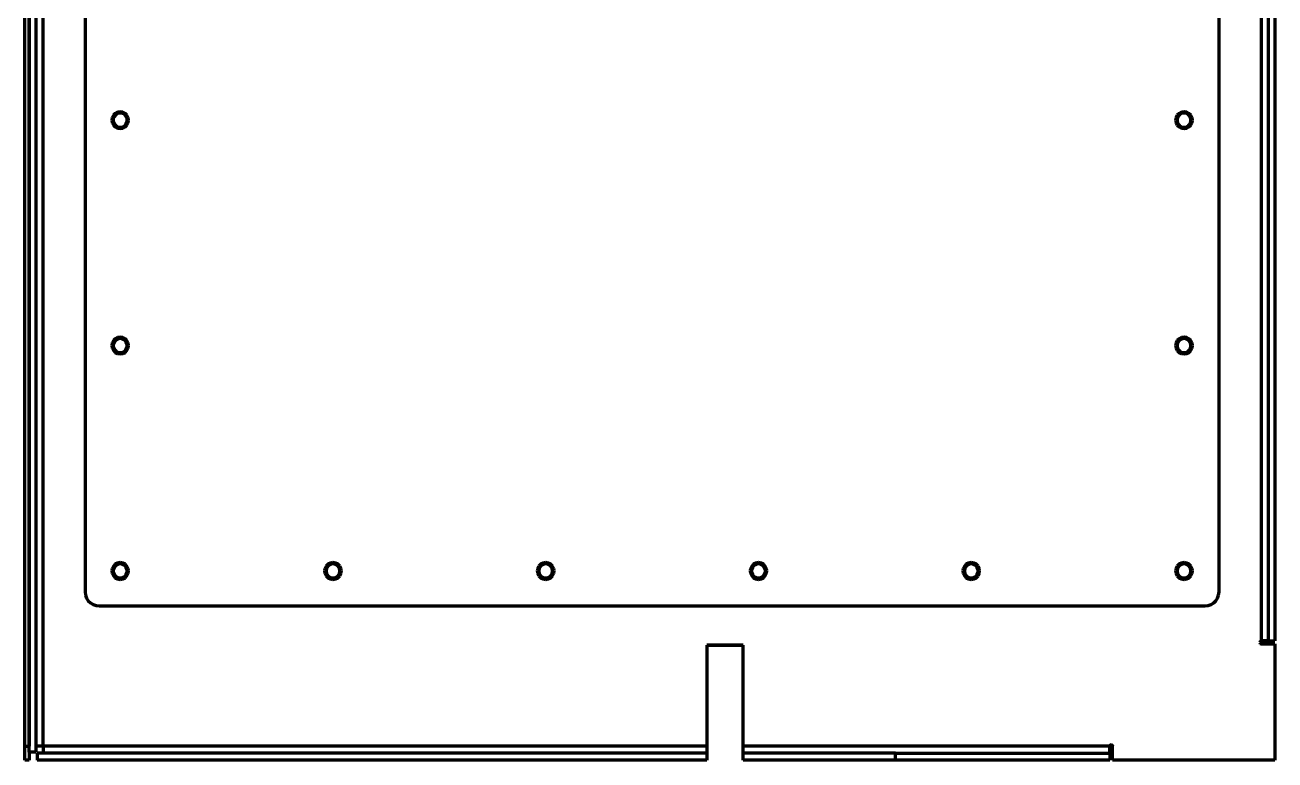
# Model space of a CAD drawing. Header units: millimetres. Extents: x 0 to 594, y 0 to 420.
# Drawn here: x 203 to 292.3, y 262.5 to 315 of the extents above; entities that cross this region are included whole.
import ezdxf

# ---------------------------------------------------------------- set-up
doc = ezdxf.new("R2010")
doc.units = ezdxf.units.MM

msp = doc.modelspace()

# ---------------------------------------------------------------- linework, layer by layer
at = {"color": 1, "lineweight": 70}
for p, q in [((291.3, 397.48), (291.3, 271.002)), ((291.8, 398.15), (291.8, 271.002)), ((292.3, 398.15), (292.3, 271.002)), ((203.3, 263.073), (203.3, 360.114)), ((203.8, 263.073), (203.8, 360.114)), ((203, 263.502), (203, 359.507)), ((203.3, 359.507), (203.3, 263.502)), ((204.3, 263.502), (204.3, 359.845)), ((207.3, 358.002), (207.3, 274.502)), ((288.3, 274.502), (288.3, 358.002)), ((209.229, 308.388), (209.2, 308.202)), ((209.2, 308.202), (209.229, 308.017)), ((209.315, 308.555), (209.229, 308.388)), ((209.367, 308.452), (209.308, 308.289)), ((209.308, 308.289), (209.308, 308.116)), ((209.308, 308.116), (209.367, 307.952)), ((209.447, 308.688), (209.315, 308.555)), ((209.479, 308.585), (209.367, 308.452)), ((209.615, 308.773), (209.447, 308.688)), ((209.629, 308.672), (209.479, 308.585)), ((209.8, 308.802), (209.615, 308.773)), ((209.8, 308.702), (209.629, 308.672)), ((209.985, 308.773), (209.8, 308.802)), ((209.971, 308.672), (209.8, 308.702)), ((210.121, 308.585), (209.971, 308.672)), ((210.153, 308.688), (209.985, 308.773)), ((210.233, 308.452), (210.121, 308.585)), ((210.285, 308.555), (210.153, 308.688)), ((210.292, 308.289), (210.233, 308.452)), ((210.233, 307.952), (210.292, 308.116)), ((210.371, 308.388), (210.285, 308.555)), ((210.292, 308.116), (210.292, 308.289)), ((210.4, 308.202), (210.371, 308.388)), ((210.371, 308.017), (210.4, 308.202)), ((285.229, 308.388), (285.2, 308.202)), ((285.2, 308.202), (285.229, 308.017)), ((285.315, 308.555), (285.229, 308.388)), ((285.367, 308.452), (285.308, 308.289)), ((285.308, 308.289), (285.308, 308.116)), ((285.308, 308.116), (285.367, 307.952)), ((285.447, 308.688), (285.315, 308.555)), ((285.479, 308.585), (285.367, 308.452)), ((285.615, 308.773), (285.447, 308.688)), ((285.629, 308.672), (285.479, 308.585)), ((285.8, 308.802), (285.615, 308.773)), ((285.8, 308.702), (285.629, 308.672)), ((285.985, 308.773), (285.8, 308.802)), ((285.971, 308.672), (285.8, 308.702)), ((286.121, 308.585), (285.971, 308.672)), ((286.153, 308.688), (285.985, 308.773)), ((286.233, 308.452), (286.121, 308.585)), ((286.285, 308.555), (286.153, 308.688)), ((286.292, 308.289), (286.233, 308.452)), ((286.233, 307.952), (286.292, 308.116)), ((286.371, 308.388), (286.285, 308.555)), ((286.292, 308.116), (286.292, 308.289)), ((286.4, 308.202), (286.371, 308.388)), ((286.371, 308.017), (286.4, 308.202)), ((209.229, 308.017), (209.315, 307.85)), ((209.315, 307.85), (209.447, 307.717)), ((209.367, 307.952), (209.479, 307.819)), ((209.447, 307.717), (209.615, 307.632)), ((209.479, 307.819), (209.629, 307.733)), ((209.615, 307.632), (209.8, 307.602)), ((209.629, 307.733), (209.8, 307.702)), ((209.8, 307.702), (209.971, 307.733)), ((209.8, 307.602), (209.985, 307.632)), ((209.971, 307.733), (210.121, 307.819)), ((209.985, 307.632), (210.153, 307.717)), ((210.121, 307.819), (210.233, 307.952)), ((210.153, 307.717), (210.285, 307.85)), ((210.285, 307.85), (210.371, 308.017)), ((285.229, 308.017), (285.315, 307.85)), ((285.315, 307.85), (285.447, 307.717)), ((285.367, 307.952), (285.479, 307.819)), ((285.447, 307.717), (285.615, 307.632)), ((285.479, 307.819), (285.629, 307.733)), ((285.615, 307.632), (285.8, 307.602)), ((285.629, 307.733), (285.8, 307.702)), ((285.8, 307.702), (285.971, 307.733)), ((285.8, 307.602), (285.985, 307.632)), ((285.971, 307.733), (286.121, 307.819)), ((285.985, 307.632), (286.153, 307.717)), ((286.121, 307.819), (286.233, 307.952)), ((286.153, 307.717), (286.285, 307.85)), ((286.285, 307.85), (286.371, 308.017)), ((209.229, 292.288), (209.2, 292.102)), ((209.2, 292.102), (209.229, 291.917)), ((209.315, 292.455), (209.229, 292.288)), ((209.367, 292.352), (209.308, 292.189)), ((209.308, 292.189), (209.308, 292.016)), ((209.308, 292.016), (209.367, 291.852)), ((209.447, 292.588), (209.315, 292.455)), ((209.479, 292.485), (209.367, 292.352)), ((209.615, 292.673), (209.447, 292.588)), ((209.629, 292.572), (209.479, 292.485)), ((209.8, 292.702), (209.615, 292.673)), ((209.8, 292.602), (209.629, 292.572)), ((209.985, 292.673), (209.8, 292.702)), ((209.971, 292.572), (209.8, 292.602)), ((210.121, 292.485), (209.971, 292.572)), ((210.153, 292.588), (209.985, 292.673)), ((210.233, 292.352), (210.121, 292.485)), ((210.285, 292.455), (210.153, 292.588)), ((210.292, 292.189), (210.233, 292.352)), ((210.233, 291.852), (210.292, 292.016)), ((210.371, 292.288), (210.285, 292.455)), ((210.292, 292.016), (210.292, 292.189)), ((210.4, 292.102), (210.371, 292.288)), ((210.371, 291.917), (210.4, 292.102)), ((285.229, 292.288), (285.2, 292.102)), ((285.2, 292.102), (285.229, 291.917)), ((285.315, 292.455), (285.229, 292.288)), ((285.367, 292.352), (285.308, 292.189)), ((285.308, 292.189), (285.308, 292.016)), ((285.308, 292.016), (285.367, 291.852)), ((285.447, 292.588), (285.315, 292.455)), ((285.479, 292.485), (285.367, 292.352)), ((285.615, 292.673), (285.447, 292.588)), ((285.629, 292.572), (285.479, 292.485)), ((285.8, 292.702), (285.615, 292.673)), ((285.8, 292.602), (285.629, 292.572)), ((285.985, 292.673), (285.8, 292.702)), ((285.971, 292.572), (285.8, 292.602)), ((286.121, 292.485), (285.971, 292.572)), ((286.153, 292.588), (285.985, 292.673)), ((286.233, 292.352), (286.121, 292.485)), ((286.285, 292.455), (286.153, 292.588)), ((286.292, 292.189), (286.233, 292.352)), ((286.233, 291.852), (286.292, 292.016)), ((286.371, 292.288), (286.285, 292.455)), ((286.292, 292.016), (286.292, 292.189)), ((286.4, 292.102), (286.371, 292.288)), ((286.371, 291.917), (286.4, 292.102)), ((209.229, 291.917), (209.315, 291.75)), ((209.315, 291.75), (209.447, 291.617)), ((209.367, 291.852), (209.479, 291.719)), ((209.447, 291.617), (209.615, 291.532)), ((209.479, 291.719), (209.629, 291.633)), ((209.615, 291.532), (209.8, 291.502)), ((209.629, 291.633), (209.8, 291.602)), ((209.8, 291.602), (209.971, 291.633)), ((209.8, 291.502), (209.985, 291.532)), ((209.971, 291.633), (210.121, 291.719)), ((209.985, 291.532), (210.153, 291.617)), ((210.121, 291.719), (210.233, 291.852)), ((210.153, 291.617), (210.285, 291.75)), ((210.285, 291.75), (210.371, 291.917)), ((285.229, 291.917), (285.315, 291.75)), ((285.315, 291.75), (285.447, 291.617)), ((285.367, 291.852), (285.479, 291.719)), ((285.447, 291.617), (285.615, 291.532)), ((285.479, 291.719), (285.629, 291.633)), ((285.615, 291.532), (285.8, 291.502)), ((285.629, 291.633), (285.8, 291.602)), ((285.8, 291.602), (285.971, 291.633)), ((285.8, 291.502), (285.985, 291.532)), ((285.971, 291.633), (286.121, 291.719)), ((285.985, 291.532), (286.153, 291.617)), ((286.121, 291.719), (286.233, 291.852)), ((286.153, 291.617), (286.285, 291.75)), ((286.285, 291.75), (286.371, 291.917)), ((209.229, 276.188), (209.2, 276.002)), ((209.2, 276.002), (209.229, 275.817)), ((209.315, 276.355), (209.229, 276.188)), ((209.367, 276.252), (209.308, 276.089)), ((209.308, 276.089), (209.308, 275.916)), ((209.447, 276.488), (209.315, 276.355)), ((209.479, 276.385), (209.367, 276.252)), ((209.615, 276.573), (209.447, 276.488)), ((209.629, 276.472), (209.479, 276.385)), ((209.8, 276.602), (209.615, 276.573)), ((209.8, 276.502), (209.629, 276.472)), ((209.985, 276.573), (209.8, 276.602)), ((209.971, 276.472), (209.8, 276.502)), ((210.121, 276.385), (209.971, 276.472)), ((210.153, 276.488), (209.985, 276.573)), ((210.233, 276.252), (210.121, 276.385)), ((210.285, 276.355), (210.153, 276.488)), ((210.292, 276.089), (210.233, 276.252)), ((210.371, 276.188), (210.285, 276.355)), ((210.292, 275.916), (210.292, 276.089)), ((210.4, 276.002), (210.371, 276.188)), ((210.371, 275.817), (210.4, 276.002)), ((224.429, 276.188), (224.4, 276.002)), ((224.4, 276.002), (224.429, 275.817)), ((224.515, 276.355), (224.429, 276.188)), ((224.567, 276.252), (224.508, 276.089)), ((224.508, 276.089), (224.508, 275.916)), ((224.647, 276.488), (224.515, 276.355)), ((224.679, 276.385), (224.567, 276.252)), ((224.815, 276.573), (224.647, 276.488)), ((224.829, 276.472), (224.679, 276.385)), ((225, 276.602), (224.815, 276.573)), ((225, 276.502), (224.829, 276.472)), ((225.185, 276.573), (225, 276.602)), ((225.171, 276.472), (225, 276.502)), ((225.321, 276.385), (225.171, 276.472)), ((225.353, 276.488), (225.185, 276.573)), ((225.433, 276.252), (225.321, 276.385)), ((225.485, 276.355), (225.353, 276.488)), ((225.492, 276.089), (225.433, 276.252)), ((225.571, 276.188), (225.485, 276.355)), ((225.492, 275.916), (225.492, 276.089)), ((225.6, 276.002), (225.571, 276.188)), ((225.571, 275.817), (225.6, 276.002)), ((239.629, 276.188), (239.6, 276.002)), ((239.6, 276.002), (239.629, 275.817)), ((239.715, 276.355), (239.629, 276.188)), ((239.767, 276.252), (239.708, 276.089)), ((239.708, 276.089), (239.708, 275.916)), ((239.847, 276.488), (239.715, 276.355)), ((239.879, 276.385), (239.767, 276.252)), ((240.015, 276.573), (239.847, 276.488)), ((240.029, 276.472), (239.879, 276.385)), ((240.2, 276.602), (240.015, 276.573)), ((240.2, 276.502), (240.029, 276.472)), ((240.385, 276.573), (240.2, 276.602)), ((240.371, 276.472), (240.2, 276.502)), ((240.521, 276.385), (240.371, 276.472)), ((240.553, 276.488), (240.385, 276.573)), ((240.633, 276.252), (240.521, 276.385)), ((240.685, 276.355), (240.553, 276.488)), ((240.692, 276.089), (240.633, 276.252)), ((240.771, 276.188), (240.685, 276.355)), ((240.692, 275.916), (240.692, 276.089)), ((240.8, 276.002), (240.771, 276.188)), ((240.771, 275.817), (240.8, 276.002)), ((254.829, 276.188), (254.8, 276.002)), ((254.8, 276.002), (254.829, 275.817)), ((254.915, 276.355), (254.829, 276.188)), ((254.967, 276.252), (254.908, 276.089)), ((254.908, 276.089), (254.908, 275.916)), ((255.047, 276.488), (254.915, 276.355)), ((255.079, 276.385), (254.967, 276.252)), ((255.215, 276.573), (255.047, 276.488)), ((255.229, 276.472), (255.079, 276.385)), ((255.4, 276.602), (255.215, 276.573)), ((255.4, 276.502), (255.229, 276.472)), ((255.585, 276.573), (255.4, 276.602)), ((255.571, 276.472), (255.4, 276.502)), ((255.721, 276.385), (255.571, 276.472)), ((255.753, 276.488), (255.585, 276.573)), ((255.833, 276.252), (255.721, 276.385)), ((255.885, 276.355), (255.753, 276.488)), ((255.892, 276.089), (255.833, 276.252)), ((255.971, 276.188), (255.885, 276.355)), ((255.892, 275.916), (255.892, 276.089)), ((256, 276.002), (255.971, 276.188)), ((255.971, 275.817), (256, 276.002)), ((270.029, 276.188), (270, 276.002)), ((270, 276.002), (270.029, 275.817)), ((270.115, 276.355), (270.029, 276.188)), ((270.167, 276.252), (270.108, 276.089)), ((270.108, 276.089), (270.108, 275.916)), ((270.247, 276.488), (270.115, 276.355)), ((270.279, 276.385), (270.167, 276.252)), ((270.415, 276.573), (270.247, 276.488)), ((270.429, 276.472), (270.279, 276.385)), ((270.6, 276.602), (270.415, 276.573)), ((270.6, 276.502), (270.429, 276.472)), ((270.785, 276.573), (270.6, 276.602)), ((270.771, 276.472), (270.6, 276.502)), ((270.921, 276.385), (270.771, 276.472)), ((270.953, 276.488), (270.785, 276.573)), ((271.033, 276.252), (270.921, 276.385)), ((271.085, 276.355), (270.953, 276.488)), ((271.092, 276.089), (271.033, 276.252)), ((271.171, 276.188), (271.085, 276.355)), ((271.092, 275.916), (271.092, 276.089)), ((271.2, 276.002), (271.171, 276.188)), ((271.171, 275.817), (271.2, 276.002)), ((285.229, 276.188), (285.2, 276.002)), ((285.2, 276.002), (285.229, 275.817)), ((285.315, 276.355), (285.229, 276.188)), ((285.367, 276.252), (285.308, 276.089)), ((285.308, 276.089), (285.308, 275.916)), ((285.447, 276.488), (285.315, 276.355)), ((285.479, 276.385), (285.367, 276.252)), ((285.615, 276.573), (285.447, 276.488)), ((285.629, 276.472), (285.479, 276.385)), ((285.8, 276.602), (285.615, 276.573)), ((285.8, 276.502), (285.629, 276.472)), ((285.985, 276.573), (285.8, 276.602)), ((285.971, 276.472), (285.8, 276.502)), ((286.121, 276.385), (285.971, 276.472)), ((286.153, 276.488), (285.985, 276.573)), ((286.233, 276.252), (286.121, 276.385)), ((286.285, 276.355), (286.153, 276.488)), ((286.292, 276.089), (286.233, 276.252)), ((286.371, 276.188), (286.285, 276.355)), ((286.292, 275.916), (286.292, 276.089)), ((286.4, 276.002), (286.371, 276.188)), ((286.371, 275.817), (286.4, 276.002)), ((209.229, 275.817), (209.315, 275.65)), ((209.308, 275.916), (209.367, 275.752)), ((209.315, 275.65), (209.447, 275.517)), ((209.367, 275.752), (209.479, 275.619)), ((209.447, 275.517), (209.615, 275.432)), ((209.479, 275.619), (209.629, 275.533)), ((209.615, 275.432), (209.8, 275.402)), ((209.629, 275.533), (209.8, 275.502)), ((209.8, 275.502), (209.971, 275.533)), ((209.8, 275.402), (209.985, 275.432)), ((209.971, 275.533), (210.121, 275.619)), ((209.985, 275.432), (210.153, 275.517)), ((210.121, 275.619), (210.233, 275.752)), ((210.153, 275.517), (210.285, 275.65)), ((210.233, 275.752), (210.292, 275.916)), ((210.285, 275.65), (210.371, 275.817)), ((224.429, 275.817), (224.515, 275.65)), ((224.508, 275.916), (224.567, 275.752)), ((224.515, 275.65), (224.647, 275.517)), ((224.567, 275.752), (224.679, 275.619)), ((224.647, 275.517), (224.815, 275.432)), ((224.679, 275.619), (224.829, 275.533)), ((224.815, 275.432), (225, 275.402)), ((224.829, 275.533), (225, 275.502)), ((225, 275.502), (225.171, 275.533)), ((225, 275.402), (225.185, 275.432)), ((225.171, 275.533), (225.321, 275.619)), ((225.185, 275.432), (225.353, 275.517)), ((225.321, 275.619), (225.433, 275.752)), ((225.353, 275.517), (225.485, 275.65)), ((225.433, 275.752), (225.492, 275.916)), ((225.485, 275.65), (225.571, 275.817)), ((239.629, 275.817), (239.715, 275.65)), ((239.708, 275.916), (239.767, 275.752)), ((239.715, 275.65), (239.847, 275.517)), ((239.767, 275.752), (239.879, 275.619)), ((239.847, 275.517), (240.015, 275.432)), ((239.879, 275.619), (240.029, 275.533)), ((240.015, 275.432), (240.2, 275.402)), ((240.029, 275.533), (240.2, 275.502)), ((240.2, 275.502), (240.371, 275.533)), ((240.2, 275.402), (240.385, 275.432)), ((240.371, 275.533), (240.521, 275.619)), ((240.385, 275.432), (240.553, 275.517)), ((240.521, 275.619), (240.633, 275.752)), ((240.553, 275.517), (240.685, 275.65)), ((240.633, 275.752), (240.692, 275.916)), ((240.685, 275.65), (240.771, 275.817)), ((254.829, 275.817), (254.915, 275.65)), ((254.908, 275.916), (254.967, 275.752)), ((254.915, 275.65), (255.047, 275.517)), ((254.967, 275.752), (255.079, 275.619)), ((255.047, 275.517), (255.215, 275.432)), ((255.079, 275.619), (255.229, 275.533)), ((255.215, 275.432), (255.4, 275.402)), ((255.229, 275.533), (255.4, 275.502)), ((255.4, 275.502), (255.571, 275.533)), ((255.4, 275.402), (255.585, 275.432)), ((255.571, 275.533), (255.721, 275.619)), ((255.585, 275.432), (255.753, 275.517)), ((255.721, 275.619), (255.833, 275.752)), ((255.753, 275.517), (255.885, 275.65)), ((255.833, 275.752), (255.892, 275.916)), ((255.885, 275.65), (255.971, 275.817)), ((270.029, 275.817), (270.115, 275.65)), ((270.108, 275.916), (270.167, 275.752)), ((270.115, 275.65), (270.247, 275.517)), ((270.167, 275.752), (270.279, 275.619)), ((270.247, 275.517), (270.415, 275.432)), ((270.279, 275.619), (270.429, 275.533)), ((270.415, 275.432), (270.6, 275.402)), ((270.429, 275.533), (270.6, 275.502)), ((270.6, 275.502), (270.771, 275.533)), ((270.6, 275.402), (270.785, 275.432)), ((270.771, 275.533), (270.921, 275.619)), ((270.785, 275.432), (270.953, 275.517)), ((270.921, 275.619), (271.033, 275.752)), ((270.953, 275.517), (271.085, 275.65)), ((271.033, 275.752), (271.092, 275.916)), ((271.085, 275.65), (271.171, 275.817)), ((285.229, 275.817), (285.315, 275.65)), ((285.308, 275.916), (285.367, 275.752)), ((285.315, 275.65), (285.447, 275.517)), ((285.367, 275.752), (285.479, 275.619)), ((285.447, 275.517), (285.615, 275.432)), ((285.479, 275.619), (285.629, 275.533)), ((285.615, 275.432), (285.8, 275.402)), ((285.629, 275.533), (285.8, 275.502)), ((285.8, 275.502), (285.971, 275.533)), ((285.8, 275.402), (285.985, 275.432)), ((285.971, 275.533), (286.121, 275.619)), ((285.985, 275.432), (286.153, 275.517)), ((286.121, 275.619), (286.233, 275.752)), ((286.153, 275.517), (286.285, 275.65)), ((286.233, 275.752), (286.292, 275.916)), ((286.285, 275.65), (286.371, 275.817)), ((207.3, 274.502), (207.325, 274.28)), ((207.325, 274.28), (207.399, 274.069)), ((288.201, 274.069), (288.275, 274.28)), ((288.275, 274.28), (288.3, 274.502)), ((207.399, 274.069), (207.518, 273.879)), ((207.518, 273.879), (207.677, 273.721)), ((207.677, 273.721), (207.866, 273.601)), ((207.866, 273.601), (208.077, 273.527)), ((208.077, 273.527), (208.3, 273.502)), ((208.3, 273.502), (287.3, 273.502)), ((287.3, 273.502), (287.523, 273.527)), ((287.523, 273.527), (287.734, 273.601)), ((287.734, 273.601), (287.923, 273.721)), ((287.923, 273.721), (288.082, 273.879)), ((288.082, 273.879), (288.201, 274.069)), ((254.3, 270.702), (251.7, 270.702)), ((251.7, 270.702), (251.7, 263.502)), ((251.7, 270.702), (254.3, 270.702)), ((254.3, 263.502), (254.3, 270.702)), ((291.229, 270.973), (291.2, 270.902)), ((291.2, 270.902), (291.229, 270.832)), ((291.3, 271.002), (291.229, 270.973)), ((291.229, 270.832), (291.3, 270.802)), ((291.356, 271.002), (291.3, 271.002)), ((291.3, 270.802), (292.3, 270.802)), ((291.411, 271.002), (291.356, 271.002)), ((291.465, 271.002), (291.411, 271.002)), ((291.517, 271.002), (291.465, 271.002)), ((291.566, 271.002), (291.517, 271.002)), ((291.612, 271.002), (291.566, 271.002)), ((291.654, 271.002), (291.612, 271.002)), ((291.691, 271.002), (291.654, 271.002)), ((291.723, 271.002), (291.691, 271.002)), ((291.75, 271.002), (291.723, 271.002)), ((291.772, 271.002), (291.75, 271.002)), ((291.787, 271.002), (291.772, 271.002)), ((291.797, 271.002), (291.787, 271.002)), ((291.8, 271.002), (291.797, 271.002)), ((291.8, 271.002), (292.3, 271.002)), ((292.3, 270.802), (292.3, 262.502)), ((203, 263.39), (203, 263.502)), ((203, 263.502), (203.3, 263.502)), ((203.803, 263.502), (203.8, 263.502)), ((203.813, 263.502), (203.803, 263.502)), ((203.828, 263.502), (203.813, 263.502)), ((203.85, 263.502), (203.828, 263.502)), ((203.877, 263.502), (203.85, 263.502)), ((203.909, 263.502), (203.877, 263.502)), ((203.946, 263.502), (203.909, 263.502)), ((203.988, 263.502), (203.946, 263.502)), ((204.034, 263.502), (203.988, 263.502)), ((204.083, 263.502), (204.034, 263.502)), ((204.135, 263.502), (204.083, 263.502)), ((204.189, 263.502), (204.135, 263.502)), ((204.244, 263.502), (204.189, 263.502)), ((204.3, 263.502), (204.244, 263.502)), ((204.3, 263.502), (204.3, 263.446)), ((251.7, 263.502), (204.3, 263.502)), ((204.3, 263.446), (204.3, 263.391)), ((251.7, 263.502), (251.7, 263.446)), ((251.7, 263.446), (251.7, 263.391)), ((254.3, 263.446), (254.3, 263.502)), ((280.5, 263.502), (254.3, 263.502)), ((254.3, 263.391), (254.3, 263.446)), ((280.529, 263.573), (280.5, 263.502)), ((280.5, 263.502), (280.529, 263.573)), ((280.5, 263.446), (280.5, 263.502)), ((280.5, 263.391), (280.5, 263.446)), ((280.6, 263.602), (280.529, 263.573)), ((280.529, 263.573), (280.6, 263.602)), ((280.671, 263.573), (280.6, 263.602)), ((280.6, 263.602), (280.671, 263.573)), ((280.7, 263.502), (280.671, 263.573)), ((280.671, 263.573), (280.7, 263.502)), ((280.7, 262.502), (280.7, 263.502)), ((203, 263.28), (203, 263.39)), ((203, 263.172), (203, 263.28)), ((203, 263.069), (203, 263.172)), ((203, 262.97), (203, 263.069)), ((203, 262.879), (203, 262.97)), ((203, 262.795), (203, 262.879)), ((203, 262.721), (203, 262.795)), ((203, 262.656), (203, 262.721)), ((203, 262.601), (203, 262.656)), ((203, 262.559), (203, 262.601)), ((203, 262.527), (203, 262.559)), ((203.8, 263.073), (203.3, 263.073)), ((203.3, 263.073), (203.3, 263.002)), ((203.3, 263.002), (203.3, 262.934)), ((203.3, 262.934), (203.3, 262.87)), ((203.3, 262.87), (203.3, 262.809)), ((203.3, 262.809), (203.3, 262.754)), ((203.3, 262.754), (203.3, 262.703)), ((203.3, 262.703), (203.3, 262.657)), ((203.3, 262.657), (203.3, 262.617)), ((203.3, 262.617), (203.3, 262.582)), ((203.3, 262.582), (203.3, 262.554)), ((203.3, 262.554), (203.3, 262.531)), ((251.7, 263.002), (203.871, 263.002)), ((203.871, 263.002), (203.871, 262.502)), ((204.3, 263.391), (204.3, 263.337)), ((204.3, 263.337), (204.3, 263.285)), ((204.3, 263.285), (204.3, 263.236)), ((204.3, 263.236), (204.3, 263.191)), ((204.3, 263.191), (204.3, 263.149)), ((204.3, 263.149), (204.3, 263.111)), ((204.3, 263.111), (204.3, 263.079)), ((204.3, 263.079), (204.3, 263.052)), ((204.3, 263.052), (204.3, 263.03)), ((204.3, 263.03), (204.3, 263.015)), ((204.3, 263.015), (204.3, 263.006)), ((204.3, 263.006), (204.3, 263.002)), ((251.7, 263.391), (251.7, 263.337)), ((251.7, 263.337), (251.7, 263.285)), ((251.7, 263.285), (251.7, 263.236)), ((251.7, 263.236), (251.7, 263.191)), ((251.7, 263.191), (251.7, 263.149)), ((251.7, 263.149), (251.7, 263.111)), ((251.7, 263.111), (251.7, 263.079)), ((251.7, 263.079), (251.7, 263.052)), ((251.7, 263.052), (251.7, 263.03)), ((251.7, 263.03), (251.7, 263.015)), ((251.7, 263.015), (251.7, 263.006)), ((251.7, 263.006), (251.7, 263.002)), ((251.7, 263.002), (251.7, 262.502)), ((254.3, 263.337), (254.3, 263.391)), ((254.3, 263.285), (254.3, 263.337)), ((254.3, 263.236), (254.3, 263.285)), ((254.3, 263.191), (254.3, 263.236)), ((254.3, 263.149), (254.3, 263.191)), ((254.3, 263.111), (254.3, 263.149)), ((254.3, 263.079), (254.3, 263.111)), ((254.3, 263.052), (254.3, 263.079)), ((254.3, 263.03), (254.3, 263.052)), ((254.3, 263.015), (254.3, 263.03)), ((254.3, 263.006), (254.3, 263.015)), ((254.3, 263.002), (254.3, 263.006)), ((254.3, 262.502), (254.3, 263.002)), ((265.2, 263.002), (254.3, 263.002)), ((265.2, 262.502), (265.2, 263.002)), ((265.2, 263.002), (280.5, 263.002)), ((280.5, 263.337), (280.5, 263.391)), ((280.5, 263.285), (280.5, 263.337)), ((280.5, 263.236), (280.5, 263.285)), ((280.5, 263.191), (280.5, 263.236)), ((280.5, 263.149), (280.5, 263.191)), ((280.5, 263.111), (280.5, 263.149)), ((280.5, 263.079), (280.5, 263.111)), ((280.5, 263.052), (280.5, 263.079)), ((280.5, 263.03), (280.5, 263.052)), ((280.5, 263.015), (280.5, 263.03)), ((280.5, 263.006), (280.5, 263.015)), ((280.5, 263.002), (280.5, 263.006)), ((280.5, 263.002), (280.5, 262.502)), ((203, 262.509), (203, 262.527)), ((203, 262.502), (203, 262.509)), ((203.3, 262.502), (203, 262.502)), ((203.3, 262.531), (203.3, 262.515)), ((203.3, 262.515), (203.3, 262.506)), ((203.3, 262.506), (203.3, 262.502)), ((251.7, 262.502), (203.871, 262.502)), ((265.2, 262.502), (254.3, 262.502)), ((280.5, 262.502), (265.2, 262.502)), ((292.3, 262.502), (280.7, 262.502))]:
    msp.add_line(p, q, dxfattribs=at)

doc.saveas('drawing.dxf')
